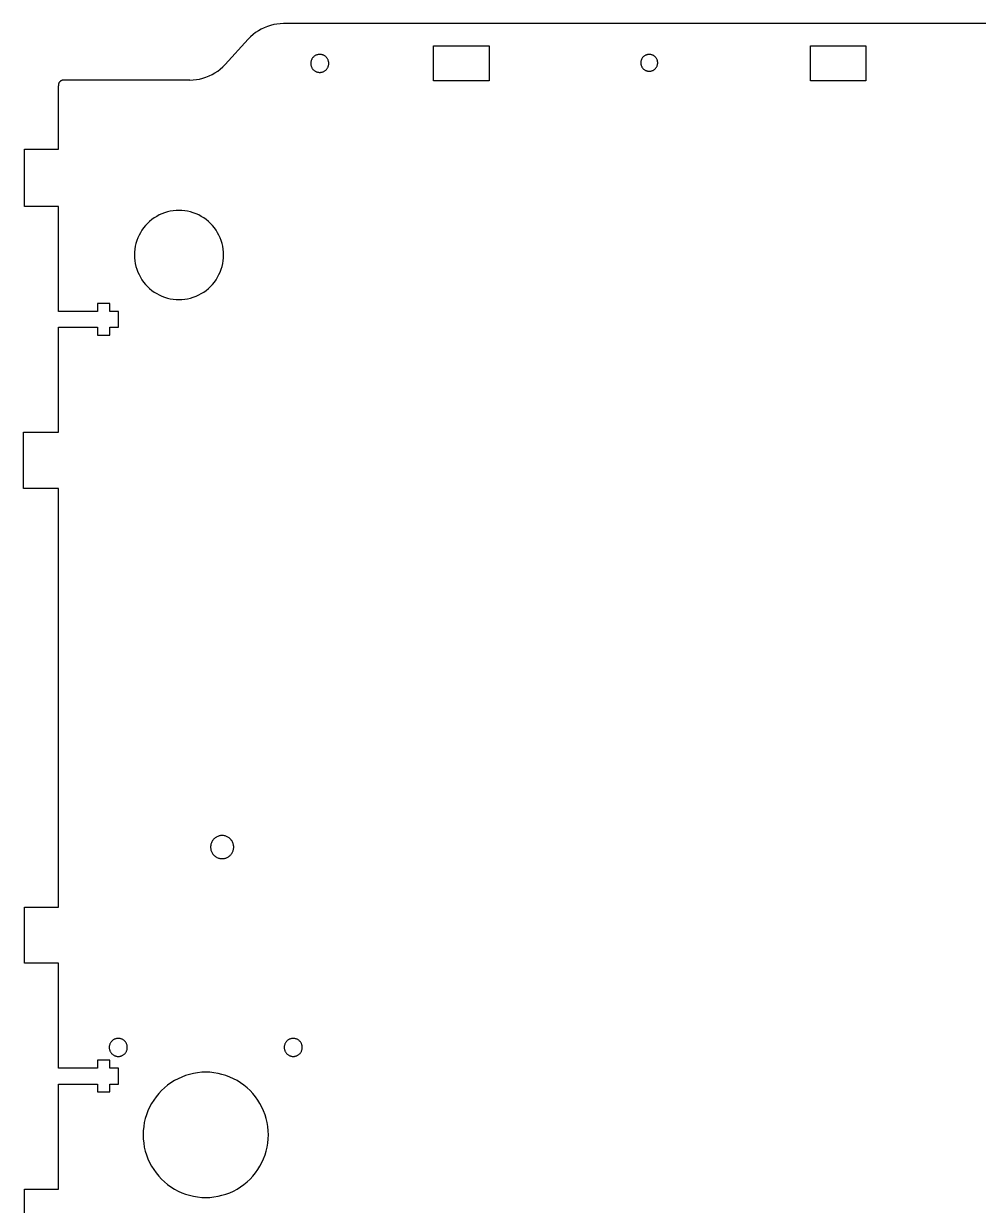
# Model space of a CAD drawing. Header units: metres. Extents: x 1293 to 1656, y -3 to 2553.
# Drawn here: x 1301 to 1470.2, y 1919.5 to 2129 of the extents above; entities that cross this region are included whole.
import ezdxf

# ---------------------------------------------------------------- set-up
doc = ezdxf.new("R2010")
doc.units = ezdxf.units.M

msp = doc.modelspace()

# ---------------------------------------------------------------- linework, layer by layer
at = {"layer": '6mm'}
for p, q in [((1343.63, 2128.23), (1343.1, 2127.98)), ((1344.18, 2128.45), (1343.63, 2128.23)), ((1344.74, 2128.63), (1344.18, 2128.45)), ((1345.31, 2128.77), (1344.74, 2128.63)), ((1345.88, 2128.87), (1345.31, 2128.77)), ((1346.47, 2128.93), (1345.88, 2128.87)), ((1347.06, 2128.95), (1346.47, 2128.93)), ((1593.47, 2128.95), (1347.06, 2128.95)), ((1340.79, 2126.19), (1336.69, 2121.71)), ((1341.2, 2126.61), (1340.79, 2126.19)), ((1341.64, 2127), (1341.2, 2126.61)), ((1342.1, 2127.36), (1341.64, 2127)), ((1342.59, 2127.68), (1342.1, 2127.36)), ((1343.1, 2127.98), (1342.59, 2127.68)), ((1373.63, 2125.01), (1383.48, 2125.01)), ((1373.63, 2118.81), (1373.63, 2125.01)), ((1383.48, 2125.01), (1383.48, 2118.81)), ((1440.4, 2118.81), (1440.4, 2125.01)), ((1440.4, 2125.01), (1450.25, 2125.01)), ((1450.25, 2125.01), (1450.25, 2118.81)), ((1351.87, 2122.11), (1351.86, 2122.01)), ((1351.86, 2122.01), (1351.86, 2121.9)), ((1351.86, 2121.9), (1351.86, 2121.8)), ((1351.86, 2121.8), (1351.87, 2121.69)), ((1351.89, 2122.21), (1351.87, 2122.11)), ((1351.92, 2122.32), (1351.89, 2122.21)), ((1351.95, 2122.42), (1351.92, 2122.32)), ((1351.98, 2122.51), (1351.95, 2122.42)), ((1352.03, 2122.61), (1351.98, 2122.51)), ((1352.08, 2122.7), (1352.03, 2122.61)), ((1352.13, 2122.79), (1352.08, 2122.7)), ((1352.19, 2122.88), (1352.13, 2122.79)), ((1352.26, 2122.96), (1352.19, 2122.88)), ((1352.33, 2123.03), (1352.26, 2122.96)), ((1352.41, 2123.1), (1352.33, 2123.03)), ((1352.49, 2123.17), (1352.41, 2123.1)), ((1352.57, 2123.23), (1352.49, 2123.17)), ((1352.66, 2123.29), (1352.57, 2123.23)), ((1352.75, 2123.34), (1352.66, 2123.29)), ((1352.85, 2123.38), (1352.75, 2123.34)), ((1352.95, 2123.42), (1352.85, 2123.38)), ((1353.05, 2123.45), (1352.95, 2123.42)), ((1353.15, 2123.47), (1353.05, 2123.45)), ((1353.25, 2123.49), (1353.15, 2123.47)), ((1353.36, 2123.5), (1353.25, 2123.49)), ((1353.46, 2123.5), (1353.36, 2123.5)), ((1353.57, 2123.5), (1353.46, 2123.5)), ((1353.67, 2123.49), (1353.57, 2123.5)), ((1353.77, 2123.47), (1353.67, 2123.49)), ((1353.88, 2123.45), (1353.77, 2123.47)), ((1353.98, 2123.42), (1353.88, 2123.45)), ((1354.07, 2123.38), (1353.98, 2123.42)), ((1354.17, 2123.34), (1354.07, 2123.38)), ((1354.26, 2123.29), (1354.17, 2123.34)), ((1354.35, 2123.23), (1354.26, 2123.29)), ((1354.44, 2123.17), (1354.35, 2123.23)), ((1354.52, 2123.1), (1354.44, 2123.17)), ((1354.59, 2123.03), (1354.52, 2123.1)), ((1354.66, 2122.96), (1354.59, 2123.03)), ((1354.73, 2122.88), (1354.66, 2122.96)), ((1354.79, 2122.79), (1354.73, 2122.88)), ((1354.85, 2122.7), (1354.79, 2122.79)), ((1354.9, 2122.61), (1354.85, 2122.7)), ((1354.94, 2122.51), (1354.9, 2122.61)), ((1354.98, 2122.42), (1354.94, 2122.51)), ((1355.01, 2122.32), (1354.98, 2122.42)), ((1355.03, 2122.21), (1355.01, 2122.32)), ((1355.05, 2122.11), (1355.03, 2122.21)), ((1355.06, 2122.01), (1355.05, 2122.11)), ((1355.05, 2121.69), (1355.06, 2121.8)), ((1355.06, 2121.9), (1355.06, 2122.01)), ((1355.06, 2121.8), (1355.06, 2121.9)), ((1410.36, 2122.2), (1410.35, 2122.1)), ((1410.35, 2122.1), (1410.35, 2122.01)), ((1410.35, 2122.01), (1410.35, 2121.91)), ((1410.35, 2121.91), (1410.36, 2121.81)), ((1410.38, 2122.3), (1410.36, 2122.2)), ((1410.36, 2121.81), (1410.38, 2121.71)), ((1410.4, 2122.39), (1410.38, 2122.3)), ((1410.43, 2122.49), (1410.4, 2122.39)), ((1410.47, 2122.58), (1410.43, 2122.49)), ((1410.51, 2122.67), (1410.47, 2122.58)), ((1410.55, 2122.76), (1410.51, 2122.67)), ((1410.6, 2122.84), (1410.55, 2122.76)), ((1410.66, 2122.92), (1410.6, 2122.84)), ((1410.72, 2122.99), (1410.66, 2122.92)), ((1410.79, 2123.07), (1410.72, 2122.99)), ((1410.86, 2123.13), (1410.79, 2123.07)), ((1410.94, 2123.2), (1410.86, 2123.13)), ((1411.02, 2123.25), (1410.94, 2123.2)), ((1411.1, 2123.3), (1411.02, 2123.25)), ((1411.19, 2123.35), (1411.1, 2123.3)), ((1411.28, 2123.39), (1411.19, 2123.35)), ((1411.37, 2123.43), (1411.28, 2123.39)), ((1411.46, 2123.45), (1411.37, 2123.43)), ((1411.56, 2123.48), (1411.46, 2123.45)), ((1411.66, 2123.49), (1411.56, 2123.48)), ((1411.75, 2123.5), (1411.66, 2123.49)), ((1411.85, 2123.51), (1411.75, 2123.5)), ((1411.95, 2123.5), (1411.85, 2123.51)), ((1412.05, 2123.49), (1411.95, 2123.5)), ((1412.14, 2123.48), (1412.05, 2123.49)), ((1412.24, 2123.45), (1412.14, 2123.48)), ((1412.33, 2123.43), (1412.24, 2123.45)), ((1412.43, 2123.39), (1412.33, 2123.43)), ((1412.52, 2123.35), (1412.43, 2123.39)), ((1412.6, 2123.3), (1412.52, 2123.35)), ((1412.69, 2123.25), (1412.6, 2123.3)), ((1412.76, 2123.2), (1412.69, 2123.25)), ((1412.84, 2123.13), (1412.76, 2123.2)), ((1412.91, 2123.07), (1412.84, 2123.13)), ((1412.98, 2122.99), (1412.91, 2123.07)), ((1413.04, 2122.92), (1412.98, 2122.99)), ((1413.1, 2122.84), (1413.04, 2122.92)), ((1413.15, 2122.76), (1413.1, 2122.84)), ((1413.2, 2122.67), (1413.15, 2122.76)), ((1413.24, 2122.58), (1413.2, 2122.67)), ((1413.27, 2122.49), (1413.24, 2122.58)), ((1413.3, 2122.39), (1413.27, 2122.49)), ((1413.32, 2122.3), (1413.3, 2122.39)), ((1413.34, 2122.2), (1413.32, 2122.3)), ((1413.32, 2121.71), (1413.34, 2121.81)), ((1413.35, 2122.1), (1413.34, 2122.2)), ((1413.34, 2121.81), (1413.35, 2121.91)), ((1413.35, 2122.01), (1413.35, 2122.1)), ((1413.35, 2121.91), (1413.35, 2122.01)), ((1333.3, 2119.45), (1333.84, 2119.67)), ((1333.84, 2119.67), (1334.37, 2119.93)), ((1334.37, 2119.93), (1334.88, 2120.22)), ((1334.88, 2120.22), (1335.37, 2120.54)), ((1335.37, 2120.54), (1335.84, 2120.9)), ((1335.84, 2120.9), (1336.28, 2121.29)), ((1336.28, 2121.29), (1336.69, 2121.71)), ((1351.87, 2121.69), (1351.89, 2121.59)), ((1351.89, 2121.59), (1351.92, 2121.49)), ((1351.92, 2121.49), (1351.95, 2121.39)), ((1351.95, 2121.39), (1351.98, 2121.29)), ((1351.98, 2121.29), (1352.03, 2121.19)), ((1352.03, 2121.19), (1352.08, 2121.1)), ((1352.08, 2121.1), (1352.13, 2121.01)), ((1352.13, 2121.01), (1352.19, 2120.93)), ((1352.19, 2120.93), (1352.26, 2120.85)), ((1352.26, 2120.85), (1352.33, 2120.77)), ((1352.33, 2120.77), (1352.41, 2120.7)), ((1352.41, 2120.7), (1352.49, 2120.63)), ((1352.49, 2120.63), (1352.57, 2120.57)), ((1352.57, 2120.57), (1352.66, 2120.52)), ((1352.66, 2120.52), (1352.75, 2120.47)), ((1352.75, 2120.47), (1352.85, 2120.42)), ((1352.85, 2120.42), (1352.95, 2120.39)), ((1352.95, 2120.39), (1353.05, 2120.36)), ((1353.05, 2120.36), (1353.15, 2120.33)), ((1353.15, 2120.33), (1353.25, 2120.32)), ((1353.25, 2120.32), (1353.36, 2120.3)), ((1353.36, 2120.3), (1353.46, 2120.3)), ((1353.46, 2120.3), (1353.57, 2120.3)), ((1353.57, 2120.3), (1353.67, 2120.32)), ((1353.67, 2120.32), (1353.77, 2120.33)), ((1353.77, 2120.33), (1353.88, 2120.36)), ((1353.88, 2120.36), (1353.98, 2120.39)), ((1353.98, 2120.39), (1354.07, 2120.42)), ((1354.07, 2120.42), (1354.17, 2120.47)), ((1354.17, 2120.47), (1354.26, 2120.52)), ((1354.26, 2120.52), (1354.35, 2120.57)), ((1354.35, 2120.57), (1354.44, 2120.63)), ((1354.44, 2120.63), (1354.52, 2120.7)), ((1354.52, 2120.7), (1354.59, 2120.77)), ((1354.59, 2120.77), (1354.66, 2120.85)), ((1354.66, 2120.85), (1354.73, 2120.93)), ((1354.73, 2120.93), (1354.79, 2121.01)), ((1354.79, 2121.01), (1354.85, 2121.1)), ((1354.85, 2121.1), (1354.9, 2121.19)), ((1354.9, 2121.19), (1354.94, 2121.29)), ((1354.94, 2121.29), (1354.98, 2121.39)), ((1354.98, 2121.39), (1355.01, 2121.49)), ((1355.01, 2121.49), (1355.03, 2121.59)), ((1355.03, 2121.59), (1355.05, 2121.69)), ((1410.38, 2121.71), (1410.4, 2121.62)), ((1410.4, 2121.62), (1410.43, 2121.52)), ((1410.43, 2121.52), (1410.47, 2121.43)), ((1410.47, 2121.43), (1410.51, 2121.34)), ((1410.51, 2121.34), (1410.55, 2121.26)), ((1410.55, 2121.26), (1410.6, 2121.17)), ((1410.6, 2121.17), (1410.66, 2121.09)), ((1410.66, 2121.09), (1410.72, 2121.02)), ((1410.72, 2121.02), (1410.79, 2120.94)), ((1410.79, 2120.94), (1410.86, 2120.88)), ((1410.86, 2120.88), (1410.94, 2120.82)), ((1410.94, 2120.82), (1411.02, 2120.76)), ((1411.02, 2120.76), (1411.1, 2120.71)), ((1411.1, 2120.71), (1411.19, 2120.66)), ((1411.19, 2120.66), (1411.28, 2120.62)), ((1411.28, 2120.62), (1411.37, 2120.58)), ((1411.37, 2120.58), (1411.46, 2120.56)), ((1411.46, 2120.56), (1411.56, 2120.53)), ((1411.56, 2120.53), (1411.66, 2120.52)), ((1411.66, 2120.52), (1411.75, 2120.51)), ((1411.75, 2120.51), (1411.85, 2120.51)), ((1411.85, 2120.51), (1411.95, 2120.51)), ((1411.95, 2120.51), (1412.05, 2120.52)), ((1412.05, 2120.52), (1412.14, 2120.53)), ((1412.14, 2120.53), (1412.24, 2120.56)), ((1412.24, 2120.56), (1412.33, 2120.58)), ((1412.33, 2120.58), (1412.43, 2120.62)), ((1412.43, 2120.62), (1412.52, 2120.66)), ((1412.52, 2120.66), (1412.6, 2120.71)), ((1412.6, 2120.71), (1412.69, 2120.76)), ((1412.69, 2120.76), (1412.76, 2120.82)), ((1412.76, 2120.82), (1412.84, 2120.88)), ((1412.84, 2120.88), (1412.91, 2120.94)), ((1412.91, 2120.94), (1412.98, 2121.02)), ((1412.98, 2121.02), (1413.04, 2121.09)), ((1413.04, 2121.09), (1413.1, 2121.17)), ((1413.1, 2121.17), (1413.15, 2121.26)), ((1413.15, 2121.26), (1413.2, 2121.34)), ((1413.2, 2121.34), (1413.24, 2121.43)), ((1413.24, 2121.43), (1413.27, 2121.52)), ((1413.27, 2121.52), (1413.3, 2121.62)), ((1413.3, 2121.62), (1413.32, 2121.71)), ((1307.17, 2118.2), (1307.16, 2118.14)), ((1307.16, 2118.14), (1307.16, 2118.08)), ((1307.16, 2118.08), (1307.16, 2118.01)), ((1307.16, 2118.01), (1307.16, 2117.95)), ((1307.16, 2106.69), (1307.16, 2117.95)), ((1307.18, 2118.26), (1307.17, 2118.2)), ((1307.2, 2118.32), (1307.18, 2118.26)), ((1307.22, 2118.38), (1307.2, 2118.32)), ((1307.25, 2118.44), (1307.22, 2118.38)), ((1307.28, 2118.49), (1307.25, 2118.44)), ((1307.31, 2118.55), (1307.28, 2118.49)), ((1307.35, 2118.6), (1307.31, 2118.55)), ((1307.39, 2118.65), (1307.35, 2118.6)), ((1307.43, 2118.69), (1307.39, 2118.65)), ((1307.48, 2118.73), (1307.43, 2118.69)), ((1307.52, 2118.77), (1307.48, 2118.73)), ((1307.58, 2118.81), (1307.52, 2118.77)), ((1307.63, 2118.84), (1307.58, 2118.81)), ((1307.68, 2118.87), (1307.63, 2118.84)), ((1307.74, 2118.89), (1307.68, 2118.87)), ((1307.8, 2118.91), (1307.74, 2118.89)), ((1307.86, 2118.93), (1307.8, 2118.91)), ((1307.92, 2118.94), (1307.86, 2118.93)), ((1307.99, 2118.95), (1307.92, 2118.94)), ((1330.42, 2118.95), (1307.99, 2118.95)), ((1330.42, 2118.95), (1331.01, 2118.97)), ((1331.01, 2118.97), (1331.59, 2119.03)), ((1331.59, 2119.03), (1332.17, 2119.13)), ((1332.17, 2119.13), (1332.74, 2119.27)), ((1332.74, 2119.27), (1333.3, 2119.45)), ((1383.48, 2118.81), (1373.63, 2118.81)), ((1450.25, 2118.81), (1440.4, 2118.81)), ((1301.16, 2106.69), (1307.16, 2106.69)), ((1301.16, 2096.55), (1301.16, 2106.69)), ((1307.16, 2096.55), (1301.16, 2096.55)), ((1307.16, 2077.95), (1307.16, 2096.55)), ((1324.56, 2094.79), (1324.12, 2094.52)), ((1325.02, 2095.04), (1324.56, 2094.79)), ((1325.49, 2095.25), (1325.02, 2095.04)), ((1325.97, 2095.43), (1325.49, 2095.25)), ((1326.47, 2095.58), (1325.97, 2095.43)), ((1326.97, 2095.7), (1326.47, 2095.58)), ((1327.48, 2095.78), (1326.97, 2095.7)), ((1327.99, 2095.83), (1327.48, 2095.78)), ((1328.51, 2095.85), (1327.99, 2095.83)), ((1329.03, 2095.83), (1328.51, 2095.85)), ((1329.54, 2095.78), (1329.03, 2095.83)), ((1330.05, 2095.7), (1329.54, 2095.78)), ((1330.56, 2095.58), (1330.05, 2095.7)), ((1331.05, 2095.43), (1330.56, 2095.58)), ((1331.53, 2095.25), (1331.05, 2095.43)), ((1332.01, 2095.04), (1331.53, 2095.25)), ((1332.46, 2094.79), (1332.01, 2095.04)), ((1332.9, 2094.52), (1332.46, 2094.79)), ((1322.24, 2092.76), (1321.94, 2092.34)), ((1322.57, 2093.16), (1322.24, 2092.76)), ((1322.92, 2093.54), (1322.57, 2093.16)), ((1323.3, 2093.89), (1322.92, 2093.54)), ((1323.7, 2094.22), (1323.3, 2093.89)), ((1324.12, 2094.52), (1323.7, 2094.22)), ((1333.32, 2094.22), (1332.9, 2094.52)), ((1333.72, 2093.89), (1333.32, 2094.22)), ((1334.1, 2093.54), (1333.72, 2093.89)), ((1334.45, 2093.16), (1334.1, 2093.54)), ((1334.78, 2092.76), (1334.45, 2093.16)), ((1335.08, 2092.34), (1334.78, 2092.76)), ((1321.03, 2090.49), (1320.88, 2090)), ((1321.21, 2090.97), (1321.03, 2090.49)), ((1321.43, 2091.45), (1321.21, 2090.97)), ((1321.67, 2091.9), (1321.43, 2091.45)), ((1321.94, 2092.34), (1321.67, 2091.9)), ((1335.35, 2091.9), (1335.08, 2092.34)), ((1335.6, 2091.45), (1335.35, 2091.9)), ((1335.81, 2090.97), (1335.6, 2091.45)), ((1335.99, 2090.49), (1335.81, 2090.97)), ((1336.14, 2090), (1335.99, 2090.49)), ((1320.63, 2088.47), (1320.61, 2087.95)), ((1320.68, 2088.98), (1320.63, 2088.47)), ((1320.76, 2089.49), (1320.68, 2088.98)), ((1320.88, 2090), (1320.76, 2089.49)), ((1336.26, 2089.49), (1336.14, 2090)), ((1336.34, 2088.98), (1336.26, 2089.49)), ((1336.39, 2088.47), (1336.34, 2088.98)), ((1336.41, 2087.95), (1336.39, 2088.47)), ((1320.61, 2087.95), (1320.63, 2087.43)), ((1320.63, 2087.43), (1320.68, 2086.92)), ((1320.68, 2086.92), (1320.76, 2086.41)), ((1320.76, 2086.41), (1320.88, 2085.91)), ((1336.14, 2085.91), (1336.26, 2086.41)), ((1336.26, 2086.41), (1336.34, 2086.92)), ((1336.34, 2086.92), (1336.39, 2087.43)), ((1336.39, 2087.43), (1336.41, 2087.95)), ((1320.88, 2085.91), (1321.03, 2085.41)), ((1321.03, 2085.41), (1321.21, 2084.93)), ((1321.21, 2084.93), (1321.43, 2084.46)), ((1321.43, 2084.46), (1321.67, 2084)), ((1335.35, 2084), (1335.6, 2084.46)), ((1335.6, 2084.46), (1335.81, 2084.93)), ((1335.81, 2084.93), (1335.99, 2085.41)), ((1335.99, 2085.41), (1336.14, 2085.91)), ((1321.67, 2084), (1321.94, 2083.56)), ((1321.94, 2083.56), (1322.24, 2083.14)), ((1322.24, 2083.14), (1322.57, 2082.74)), ((1322.57, 2082.74), (1322.92, 2082.37)), ((1322.92, 2082.37), (1323.3, 2082.01)), ((1323.3, 2082.01), (1323.7, 2081.68)), ((1333.32, 2081.68), (1333.72, 2082.01)), ((1333.72, 2082.01), (1334.1, 2082.37)), ((1334.1, 2082.37), (1334.45, 2082.74)), ((1334.45, 2082.74), (1334.78, 2083.14)), ((1334.78, 2083.14), (1335.08, 2083.56)), ((1335.08, 2083.56), (1335.35, 2084)), ((1323.7, 2081.68), (1324.12, 2081.38)), ((1324.12, 2081.38), (1324.56, 2081.11)), ((1324.56, 2081.11), (1325.02, 2080.87)), ((1325.02, 2080.87), (1325.49, 2080.65)), ((1325.49, 2080.65), (1325.97, 2080.47)), ((1325.97, 2080.47), (1326.47, 2080.32)), ((1326.47, 2080.32), (1326.97, 2080.2)), ((1326.97, 2080.2), (1327.48, 2080.12)), ((1327.48, 2080.12), (1327.99, 2080.07)), ((1327.99, 2080.07), (1328.51, 2080.05)), ((1328.51, 2080.05), (1329.03, 2080.07)), ((1329.03, 2080.07), (1329.54, 2080.12)), ((1329.54, 2080.12), (1330.05, 2080.2)), ((1330.05, 2080.2), (1330.56, 2080.32)), ((1330.56, 2080.32), (1331.05, 2080.47)), ((1331.05, 2080.47), (1331.53, 2080.65)), ((1331.53, 2080.65), (1332.01, 2080.87)), ((1332.01, 2080.87), (1332.46, 2081.11)), ((1332.46, 2081.11), (1332.9, 2081.38)), ((1332.9, 2081.38), (1333.32, 2081.68)), ((1314.07, 2077.94), (1307.16, 2077.95)), ((1314.07, 2079.34), (1314.07, 2077.94)), ((1316.27, 2079.34), (1314.07, 2079.34)), ((1316.27, 2077.94), (1316.27, 2079.34)), ((1317.77, 2077.94), (1316.27, 2077.94)), ((1317.77, 2075.15), (1317.77, 2077.94)), ((1307.16, 2075.15), (1314.07, 2075.15)), ((1307.16, 2056.54), (1307.16, 2075.15)), ((1314.07, 2075.15), (1314.07, 2073.75)), ((1314.07, 2073.75), (1316.27, 2073.75)), ((1316.27, 2075.14), (1317.77, 2075.15)), ((1316.27, 2073.75), (1316.27, 2075.14)), ((1300.99, 2056.54), (1307.16, 2056.54)), ((1300.99, 2046.54), (1300.99, 2056.54)), ((1307.16, 2046.54), (1300.99, 2046.54)), ((1307.16, 1972.38), (1307.16, 2046.54)), ((1334.18, 1983.53), (1334.15, 1983.4)), ((1334.22, 1983.66), (1334.18, 1983.53)), ((1334.27, 1983.78), (1334.22, 1983.66)), ((1334.32, 1983.91), (1334.27, 1983.78)), ((1334.39, 1984.02), (1334.32, 1983.91)), ((1334.46, 1984.14), (1334.39, 1984.02)), ((1334.53, 1984.25), (1334.46, 1984.14)), ((1334.62, 1984.35), (1334.53, 1984.25)), ((1334.71, 1984.45), (1334.62, 1984.35)), ((1334.81, 1984.54), (1334.71, 1984.45)), ((1334.91, 1984.63), (1334.81, 1984.54)), ((1335.02, 1984.7), (1334.91, 1984.63)), ((1335.14, 1984.77), (1335.02, 1984.7)), ((1335.25, 1984.84), (1335.14, 1984.77)), ((1335.38, 1984.89), (1335.25, 1984.84)), ((1335.5, 1984.94), (1335.38, 1984.89)), ((1335.63, 1984.98), (1335.5, 1984.94)), ((1335.76, 1985.01), (1335.63, 1984.98)), ((1335.89, 1985.03), (1335.76, 1985.01)), ((1336.03, 1985.04), (1335.89, 1985.03)), ((1336.16, 1985.05), (1336.03, 1985.04)), ((1336.3, 1985.04), (1336.16, 1985.05)), ((1336.43, 1985.03), (1336.3, 1985.04)), ((1336.56, 1985.01), (1336.43, 1985.03)), ((1336.69, 1984.98), (1336.56, 1985.01)), ((1336.82, 1984.94), (1336.69, 1984.98)), ((1336.95, 1984.89), (1336.82, 1984.94)), ((1337.07, 1984.84), (1336.95, 1984.89)), ((1337.19, 1984.77), (1337.07, 1984.84)), ((1337.3, 1984.7), (1337.19, 1984.77)), ((1337.41, 1984.63), (1337.3, 1984.7)), ((1337.51, 1984.54), (1337.41, 1984.63)), ((1337.61, 1984.45), (1337.51, 1984.54)), ((1337.7, 1984.35), (1337.61, 1984.45)), ((1337.79, 1984.25), (1337.7, 1984.35)), ((1337.87, 1984.14), (1337.79, 1984.25)), ((1337.94, 1984.02), (1337.87, 1984.14)), ((1338, 1983.91), (1337.94, 1984.02)), ((1338.06, 1983.78), (1338, 1983.91)), ((1338.1, 1983.66), (1338.06, 1983.78)), ((1338.14, 1983.53), (1338.1, 1983.66)), ((1338.17, 1983.4), (1338.14, 1983.53)), ((1334.12, 1983.13), (1334.11, 1983)), ((1334.11, 1983), (1334.12, 1982.87)), ((1334.13, 1983.27), (1334.12, 1983.13)), ((1334.12, 1982.87), (1334.13, 1982.73)), ((1334.15, 1983.4), (1334.13, 1983.27)), ((1334.13, 1982.73), (1334.15, 1982.6)), ((1334.15, 1982.6), (1334.18, 1982.47)), ((1334.18, 1982.47), (1334.22, 1982.34)), ((1334.22, 1982.34), (1334.27, 1982.21)), ((1334.27, 1982.21), (1334.32, 1982.09)), ((1334.32, 1982.09), (1334.39, 1981.97)), ((1334.39, 1981.97), (1334.46, 1981.86)), ((1334.46, 1981.86), (1334.53, 1981.75)), ((1334.53, 1981.75), (1334.62, 1981.65)), ((1334.62, 1981.65), (1334.71, 1981.55)), ((1334.71, 1981.55), (1334.81, 1981.46)), ((1334.81, 1981.46), (1334.91, 1981.37)), ((1337.41, 1981.37), (1337.51, 1981.46)), ((1337.51, 1981.46), (1337.61, 1981.55)), ((1337.61, 1981.55), (1337.7, 1981.65)), ((1337.7, 1981.65), (1337.79, 1981.75)), ((1337.79, 1981.75), (1337.87, 1981.86)), ((1337.87, 1981.86), (1337.94, 1981.97)), ((1337.94, 1981.97), (1338, 1982.09)), ((1338, 1982.09), (1338.06, 1982.21)), ((1338.06, 1982.21), (1338.1, 1982.34)), ((1338.1, 1982.34), (1338.14, 1982.47)), ((1338.14, 1982.47), (1338.17, 1982.6)), ((1338.19, 1983.27), (1338.17, 1983.4)), ((1338.17, 1982.6), (1338.19, 1982.73)), ((1338.21, 1983.13), (1338.19, 1983.27)), ((1338.19, 1982.73), (1338.21, 1982.87)), ((1338.21, 1983), (1338.21, 1983.13)), ((1338.21, 1982.87), (1338.21, 1983)), ((1334.91, 1981.37), (1335.02, 1981.29)), ((1335.02, 1981.29), (1335.14, 1981.22)), ((1335.14, 1981.22), (1335.25, 1981.16)), ((1335.25, 1981.16), (1335.38, 1981.11)), ((1335.38, 1981.11), (1335.5, 1981.06)), ((1335.5, 1981.06), (1335.63, 1981.02)), ((1335.63, 1981.02), (1335.76, 1980.99)), ((1335.76, 1980.99), (1335.89, 1980.97)), ((1335.89, 1980.97), (1336.03, 1980.95)), ((1336.03, 1980.95), (1336.16, 1980.95)), ((1336.16, 1980.95), (1336.3, 1980.95)), ((1336.3, 1980.95), (1336.43, 1980.97)), ((1336.43, 1980.97), (1336.56, 1980.99)), ((1336.56, 1980.99), (1336.69, 1981.02)), ((1336.69, 1981.02), (1336.82, 1981.06)), ((1336.82, 1981.06), (1336.95, 1981.11)), ((1336.95, 1981.11), (1337.07, 1981.16)), ((1337.07, 1981.16), (1337.19, 1981.22)), ((1337.19, 1981.22), (1337.3, 1981.29)), ((1337.3, 1981.29), (1337.41, 1981.37)), ((1301.16, 1972.38), (1307.16, 1972.38)), ((1301.16, 1962.4), (1301.16, 1972.38)), ((1307.16, 1962.4), (1301.16, 1962.4)), ((1307.16, 1943.81), (1307.16, 1962.4)), ((1316.22, 1947.91), (1316.19, 1947.81)), ((1316.25, 1948.01), (1316.22, 1947.91)), ((1316.28, 1948.11), (1316.25, 1948.01)), ((1316.33, 1948.21), (1316.28, 1948.11)), ((1316.38, 1948.3), (1316.33, 1948.21)), ((1316.43, 1948.39), (1316.38, 1948.3)), ((1316.49, 1948.47), (1316.43, 1948.39)), ((1316.56, 1948.55), (1316.49, 1948.47)), ((1316.63, 1948.63), (1316.56, 1948.55)), ((1316.71, 1948.7), (1316.63, 1948.63)), ((1316.79, 1948.77), (1316.71, 1948.7)), ((1316.87, 1948.83), (1316.79, 1948.77)), ((1316.96, 1948.88), (1316.87, 1948.83)), ((1317.05, 1948.93), (1316.96, 1948.88)), ((1317.15, 1948.98), (1317.05, 1948.93)), ((1317.25, 1949.01), (1317.15, 1948.98)), ((1317.35, 1949.04), (1317.25, 1949.01)), ((1317.45, 1949.07), (1317.35, 1949.04)), ((1317.55, 1949.09), (1317.45, 1949.07)), ((1317.66, 1949.1), (1317.55, 1949.09)), ((1317.76, 1949.1), (1317.66, 1949.1)), ((1317.87, 1949.1), (1317.76, 1949.1)), ((1317.97, 1949.09), (1317.87, 1949.1)), ((1318.07, 1949.07), (1317.97, 1949.09)), ((1318.18, 1949.04), (1318.07, 1949.07)), ((1318.28, 1949.01), (1318.18, 1949.04)), ((1318.37, 1948.98), (1318.28, 1949.01)), ((1318.47, 1948.93), (1318.37, 1948.98)), ((1318.56, 1948.88), (1318.47, 1948.93)), ((1318.65, 1948.83), (1318.56, 1948.88)), ((1318.74, 1948.77), (1318.65, 1948.83)), ((1318.82, 1948.7), (1318.74, 1948.77)), ((1318.89, 1948.63), (1318.82, 1948.7)), ((1318.96, 1948.55), (1318.89, 1948.63)), ((1319.03, 1948.47), (1318.96, 1948.55)), ((1319.09, 1948.39), (1319.03, 1948.47)), ((1319.15, 1948.3), (1319.09, 1948.39)), ((1319.2, 1948.21), (1319.15, 1948.3)), ((1319.24, 1948.11), (1319.2, 1948.21)), ((1319.28, 1948.01), (1319.24, 1948.11)), ((1319.31, 1947.91), (1319.28, 1948.01)), ((1319.33, 1947.81), (1319.31, 1947.91)), ((1347.22, 1947.91), (1347.19, 1947.81)), ((1347.25, 1948.01), (1347.22, 1947.91)), ((1347.28, 1948.11), (1347.25, 1948.01)), ((1347.33, 1948.21), (1347.28, 1948.11)), ((1347.38, 1948.3), (1347.33, 1948.21)), ((1347.43, 1948.39), (1347.38, 1948.3)), ((1347.49, 1948.47), (1347.43, 1948.39)), ((1347.56, 1948.55), (1347.49, 1948.47)), ((1347.63, 1948.63), (1347.56, 1948.55)), ((1347.71, 1948.7), (1347.63, 1948.63)), ((1347.79, 1948.77), (1347.71, 1948.7)), ((1347.87, 1948.83), (1347.79, 1948.77)), ((1347.96, 1948.88), (1347.87, 1948.83)), ((1348.05, 1948.93), (1347.96, 1948.88)), ((1348.15, 1948.98), (1348.05, 1948.93)), ((1348.25, 1949.01), (1348.15, 1948.98)), ((1348.35, 1949.04), (1348.25, 1949.01)), ((1348.45, 1949.07), (1348.35, 1949.04)), ((1348.55, 1949.09), (1348.45, 1949.07)), ((1348.66, 1949.1), (1348.55, 1949.09)), ((1348.76, 1949.1), (1348.66, 1949.1)), ((1348.87, 1949.1), (1348.76, 1949.1)), ((1348.97, 1949.09), (1348.87, 1949.1)), ((1349.07, 1949.07), (1348.97, 1949.09)), ((1349.18, 1949.04), (1349.07, 1949.07)), ((1349.28, 1949.01), (1349.18, 1949.04)), ((1349.37, 1948.98), (1349.28, 1949.01)), ((1349.47, 1948.93), (1349.37, 1948.98)), ((1349.56, 1948.88), (1349.47, 1948.93)), ((1349.65, 1948.83), (1349.56, 1948.88)), ((1349.74, 1948.77), (1349.65, 1948.83)), ((1349.82, 1948.7), (1349.74, 1948.77)), ((1349.89, 1948.63), (1349.82, 1948.7)), ((1349.96, 1948.55), (1349.89, 1948.63)), ((1350.03, 1948.47), (1349.96, 1948.55)), ((1350.09, 1948.39), (1350.03, 1948.47)), ((1350.15, 1948.3), (1350.09, 1948.39)), ((1350.2, 1948.21), (1350.15, 1948.3)), ((1350.24, 1948.11), (1350.2, 1948.21)), ((1350.28, 1948.01), (1350.24, 1948.11)), ((1350.31, 1947.91), (1350.28, 1948.01)), ((1350.33, 1947.81), (1350.31, 1947.91)), ((1316.17, 1947.71), (1316.16, 1947.6)), ((1316.16, 1947.6), (1316.16, 1947.5)), ((1316.16, 1947.5), (1316.16, 1947.39)), ((1316.16, 1947.39), (1316.17, 1947.29)), ((1316.19, 1947.81), (1316.17, 1947.71)), ((1316.17, 1947.29), (1316.19, 1947.19)), ((1316.19, 1947.19), (1316.22, 1947.09)), ((1316.22, 1947.09), (1316.25, 1946.98)), ((1316.25, 1946.98), (1316.28, 1946.89)), ((1316.28, 1946.89), (1316.33, 1946.79)), ((1316.33, 1946.79), (1316.38, 1946.7)), ((1316.38, 1946.7), (1316.43, 1946.61)), ((1316.43, 1946.61), (1316.49, 1946.53)), ((1316.49, 1946.53), (1316.56, 1946.44)), ((1316.56, 1946.44), (1316.63, 1946.37)), ((1316.63, 1946.37), (1316.71, 1946.3)), ((1316.71, 1946.3), (1316.79, 1946.23)), ((1316.79, 1946.23), (1316.87, 1946.17)), ((1316.87, 1946.17), (1316.96, 1946.11)), ((1316.96, 1946.11), (1317.05, 1946.06)), ((1317.05, 1946.06), (1317.15, 1946.02)), ((1317.15, 1946.02), (1317.25, 1945.98)), ((1317.25, 1945.98), (1317.35, 1945.95)), ((1317.35, 1945.95), (1317.45, 1945.93)), ((1317.45, 1945.93), (1317.55, 1945.91)), ((1317.55, 1945.91), (1317.66, 1945.9)), ((1317.66, 1945.9), (1317.76, 1945.9)), ((1317.76, 1945.9), (1317.87, 1945.9)), ((1317.87, 1945.9), (1317.97, 1945.91)), ((1317.97, 1945.91), (1318.07, 1945.93)), ((1318.07, 1945.93), (1318.18, 1945.95)), ((1318.18, 1945.95), (1318.28, 1945.98)), ((1318.28, 1945.98), (1318.37, 1946.02)), ((1318.37, 1946.02), (1318.47, 1946.06)), ((1318.47, 1946.06), (1318.56, 1946.11)), ((1318.56, 1946.11), (1318.65, 1946.17)), ((1318.65, 1946.17), (1318.74, 1946.23)), ((1318.74, 1946.23), (1318.82, 1946.3)), ((1318.82, 1946.3), (1318.89, 1946.37)), ((1318.89, 1946.37), (1318.96, 1946.44)), ((1318.96, 1946.44), (1319.03, 1946.53)), ((1319.03, 1946.53), (1319.09, 1946.61)), ((1319.09, 1946.61), (1319.15, 1946.7)), ((1319.15, 1946.7), (1319.2, 1946.79)), ((1319.2, 1946.79), (1319.24, 1946.89)), ((1319.24, 1946.89), (1319.28, 1946.98)), ((1319.28, 1946.98), (1319.31, 1947.09)), ((1319.31, 1947.09), (1319.33, 1947.19)), ((1319.35, 1947.71), (1319.33, 1947.81)), ((1319.33, 1947.19), (1319.35, 1947.29)), ((1319.36, 1947.6), (1319.35, 1947.71)), ((1319.35, 1947.29), (1319.36, 1947.39)), ((1319.36, 1947.5), (1319.36, 1947.6)), ((1319.36, 1947.39), (1319.36, 1947.5)), ((1347.17, 1947.71), (1347.16, 1947.6)), ((1347.16, 1947.6), (1347.16, 1947.5)), ((1347.16, 1947.5), (1347.16, 1947.39)), ((1347.16, 1947.39), (1347.17, 1947.29)), ((1347.19, 1947.81), (1347.17, 1947.71)), ((1347.17, 1947.29), (1347.19, 1947.19)), ((1347.19, 1947.19), (1347.22, 1947.09)), ((1347.22, 1947.09), (1347.25, 1946.98)), ((1347.25, 1946.98), (1347.28, 1946.89)), ((1347.28, 1946.89), (1347.33, 1946.79)), ((1347.33, 1946.79), (1347.38, 1946.7)), ((1347.38, 1946.7), (1347.43, 1946.61)), ((1347.43, 1946.61), (1347.49, 1946.53)), ((1347.49, 1946.53), (1347.56, 1946.44)), ((1347.56, 1946.44), (1347.63, 1946.37)), ((1347.63, 1946.37), (1347.71, 1946.3)), ((1347.71, 1946.3), (1347.79, 1946.23)), ((1347.79, 1946.23), (1347.87, 1946.17)), ((1347.87, 1946.17), (1347.96, 1946.11)), ((1347.96, 1946.11), (1348.05, 1946.06)), ((1348.05, 1946.06), (1348.15, 1946.02)), ((1348.15, 1946.02), (1348.25, 1945.98)), ((1348.25, 1945.98), (1348.35, 1945.95)), ((1348.35, 1945.95), (1348.45, 1945.93)), ((1348.45, 1945.93), (1348.55, 1945.91)), ((1348.55, 1945.91), (1348.66, 1945.9)), ((1348.66, 1945.9), (1348.76, 1945.9)), ((1348.76, 1945.9), (1348.87, 1945.9)), ((1348.87, 1945.9), (1348.97, 1945.91)), ((1348.97, 1945.91), (1349.07, 1945.93)), ((1349.07, 1945.93), (1349.18, 1945.95)), ((1349.18, 1945.95), (1349.28, 1945.98)), ((1349.28, 1945.98), (1349.37, 1946.02)), ((1349.37, 1946.02), (1349.47, 1946.06)), ((1349.47, 1946.06), (1349.56, 1946.11)), ((1349.56, 1946.11), (1349.65, 1946.17)), ((1349.65, 1946.17), (1349.74, 1946.23)), ((1349.74, 1946.23), (1349.82, 1946.3)), ((1349.82, 1946.3), (1349.89, 1946.37)), ((1349.89, 1946.37), (1349.96, 1946.44)), ((1349.96, 1946.44), (1350.03, 1946.53)), ((1350.03, 1946.53), (1350.09, 1946.61)), ((1350.09, 1946.61), (1350.15, 1946.7)), ((1350.15, 1946.7), (1350.2, 1946.79)), ((1350.2, 1946.79), (1350.24, 1946.89)), ((1350.24, 1946.89), (1350.28, 1946.98)), ((1350.28, 1946.98), (1350.31, 1947.09)), ((1350.31, 1947.09), (1350.33, 1947.19)), ((1350.35, 1947.71), (1350.33, 1947.81)), ((1350.33, 1947.19), (1350.35, 1947.29)), ((1350.36, 1947.6), (1350.35, 1947.71)), ((1350.35, 1947.29), (1350.36, 1947.39)), ((1350.36, 1947.5), (1350.36, 1947.6)), ((1350.36, 1947.39), (1350.36, 1947.5)), ((1314.07, 1943.81), (1307.16, 1943.81)), ((1316.27, 1945.21), (1314.07, 1945.21)), ((1314.07, 1945.21), (1314.07, 1945.18)), ((1314.07, 1945.18), (1314.07, 1943.81)), ((1316.27, 1945.18), (1316.27, 1945.21)), ((1316.27, 1943.8), (1316.27, 1945.18)), ((1317.77, 1943.81), (1316.27, 1943.8)), ((1317.77, 1943.78), (1317.77, 1943.81)), ((1317.77, 1941.01), (1317.77, 1943.78)), ((1328.35, 1941.95), (1327.71, 1941.61)), ((1329.01, 1942.25), (1328.35, 1941.95)), ((1329.69, 1942.51), (1329.01, 1942.25)), ((1330.39, 1942.72), (1329.69, 1942.51)), ((1331.1, 1942.89), (1330.39, 1942.72)), ((1331.81, 1943), (1331.1, 1942.89)), ((1332.54, 1943.08), (1331.81, 1943)), ((1333.26, 1943.1), (1332.54, 1943.08)), ((1333.99, 1943.08), (1333.26, 1943.1)), ((1334.71, 1943), (1333.99, 1943.08)), ((1335.43, 1942.89), (1334.71, 1943)), ((1336.13, 1942.72), (1335.43, 1942.89)), ((1336.83, 1942.51), (1336.13, 1942.72)), ((1337.51, 1942.25), (1336.83, 1942.51)), ((1338.17, 1941.95), (1337.51, 1942.25)), ((1338.81, 1941.61), (1338.17, 1941.95)), ((1307.16, 1940.98), (1307.16, 1941.01)), ((1307.16, 1941.01), (1314.07, 1941.01)), ((1307.16, 1922.38), (1307.16, 1940.98)), ((1314.07, 1941.01), (1314.07, 1940.98)), ((1314.07, 1940.98), (1314.07, 1939.61)), ((1314.07, 1939.61), (1316.27, 1939.61)), ((1316.27, 1940.98), (1316.27, 1941.01)), ((1316.27, 1941.01), (1317.77, 1941.01)), ((1316.27, 1939.61), (1316.27, 1940.98)), ((1325.41, 1939.85), (1324.92, 1939.32)), ((1325.94, 1940.34), (1325.41, 1939.85)), ((1326.5, 1940.81), (1325.94, 1940.34)), ((1327.09, 1941.23), (1326.5, 1940.81)), ((1327.71, 1941.61), (1327.09, 1941.23)), ((1339.43, 1941.23), (1338.81, 1941.61)), ((1340.02, 1940.81), (1339.43, 1941.23)), ((1340.58, 1940.34), (1340.02, 1940.81)), ((1341.11, 1939.85), (1340.58, 1940.34)), ((1341.61, 1939.32), (1341.11, 1939.85)), ((1323.65, 1937.55), (1323.31, 1936.91)), ((1324.03, 1938.17), (1323.65, 1937.55)), ((1324.45, 1938.76), (1324.03, 1938.17)), ((1324.92, 1939.32), (1324.45, 1938.76)), ((1342.07, 1938.76), (1341.61, 1939.32)), ((1342.49, 1938.17), (1342.07, 1938.76)), ((1342.87, 1937.55), (1342.49, 1938.17)), ((1343.22, 1936.91), (1342.87, 1937.55)), ((1322.75, 1935.57), (1322.54, 1934.87)), ((1323.01, 1936.25), (1322.75, 1935.57)), ((1323.31, 1936.91), (1323.01, 1936.25)), ((1343.52, 1936.25), (1343.22, 1936.91)), ((1343.77, 1935.57), (1343.52, 1936.25)), ((1343.98, 1934.87), (1343.77, 1935.57)), ((1322.26, 1933.45), (1322.18, 1932.73)), ((1322.37, 1934.16), (1322.26, 1933.45)), ((1322.54, 1934.87), (1322.37, 1934.16)), ((1344.15, 1934.16), (1343.98, 1934.87)), ((1344.27, 1933.45), (1344.15, 1934.16)), ((1344.34, 1932.73), (1344.27, 1933.45)), ((1322.18, 1932.73), (1322.16, 1932)), ((1322.16, 1932), (1322.18, 1931.27)), ((1322.18, 1931.27), (1322.26, 1930.55)), ((1344.27, 1930.55), (1344.34, 1931.27)), ((1344.36, 1932), (1344.34, 1932.73)), ((1344.34, 1931.27), (1344.36, 1932)), ((1322.26, 1930.55), (1322.37, 1929.83)), ((1322.37, 1929.83), (1322.54, 1929.13)), ((1322.54, 1929.13), (1322.75, 1928.43)), ((1343.77, 1928.43), (1343.98, 1929.13)), ((1343.98, 1929.13), (1344.15, 1929.83)), ((1344.15, 1929.83), (1344.27, 1930.55)), ((1322.75, 1928.43), (1323.01, 1927.75)), ((1323.01, 1927.75), (1323.31, 1927.09)), ((1323.31, 1927.09), (1323.65, 1926.45)), ((1342.87, 1926.45), (1343.22, 1927.09)), ((1343.22, 1927.09), (1343.52, 1927.75)), ((1343.52, 1927.75), (1343.77, 1928.43)), ((1323.65, 1926.45), (1324.03, 1925.83)), ((1324.03, 1925.83), (1324.45, 1925.24)), ((1324.45, 1925.24), (1324.92, 1924.68)), ((1341.61, 1924.68), (1342.07, 1925.24)), ((1342.07, 1925.24), (1342.49, 1925.83)), ((1342.49, 1925.83), (1342.87, 1926.45)), ((1324.92, 1924.68), (1325.41, 1924.15)), ((1325.41, 1924.15), (1325.94, 1923.65)), ((1325.94, 1923.65), (1326.5, 1923.19)), ((1326.5, 1923.19), (1327.09, 1922.77)), ((1327.09, 1922.77), (1327.71, 1922.39)), ((1338.81, 1922.39), (1339.43, 1922.77)), ((1339.43, 1922.77), (1340.02, 1923.19)), ((1340.02, 1923.19), (1340.58, 1923.65)), ((1340.58, 1923.65), (1341.11, 1924.15)), ((1341.11, 1924.15), (1341.61, 1924.68)), ((1301.16, 1922.38), (1307.16, 1922.38)), ((1301.16, 1912.4), (1301.16, 1922.38)), ((1327.71, 1922.39), (1328.35, 1922.04)), ((1328.35, 1922.04), (1329.01, 1921.74)), ((1329.01, 1921.74), (1329.69, 1921.49)), ((1329.69, 1921.49), (1330.39, 1921.28)), ((1330.39, 1921.28), (1331.1, 1921.11)), ((1331.1, 1921.11), (1331.81, 1920.99)), ((1331.81, 1920.99), (1332.54, 1920.92)), ((1332.54, 1920.92), (1333.26, 1920.9)), ((1333.26, 1920.9), (1333.99, 1920.92)), ((1333.99, 1920.92), (1334.71, 1920.99)), ((1334.71, 1920.99), (1335.43, 1921.11)), ((1335.43, 1921.11), (1336.13, 1921.28)), ((1336.13, 1921.28), (1336.83, 1921.49)), ((1336.83, 1921.49), (1337.51, 1921.74)), ((1337.51, 1921.74), (1338.17, 1922.04)), ((1338.17, 1922.04), (1338.81, 1922.39))]:
    msp.add_line(p, q, dxfattribs=at)

doc.saveas('drawing.dxf')
